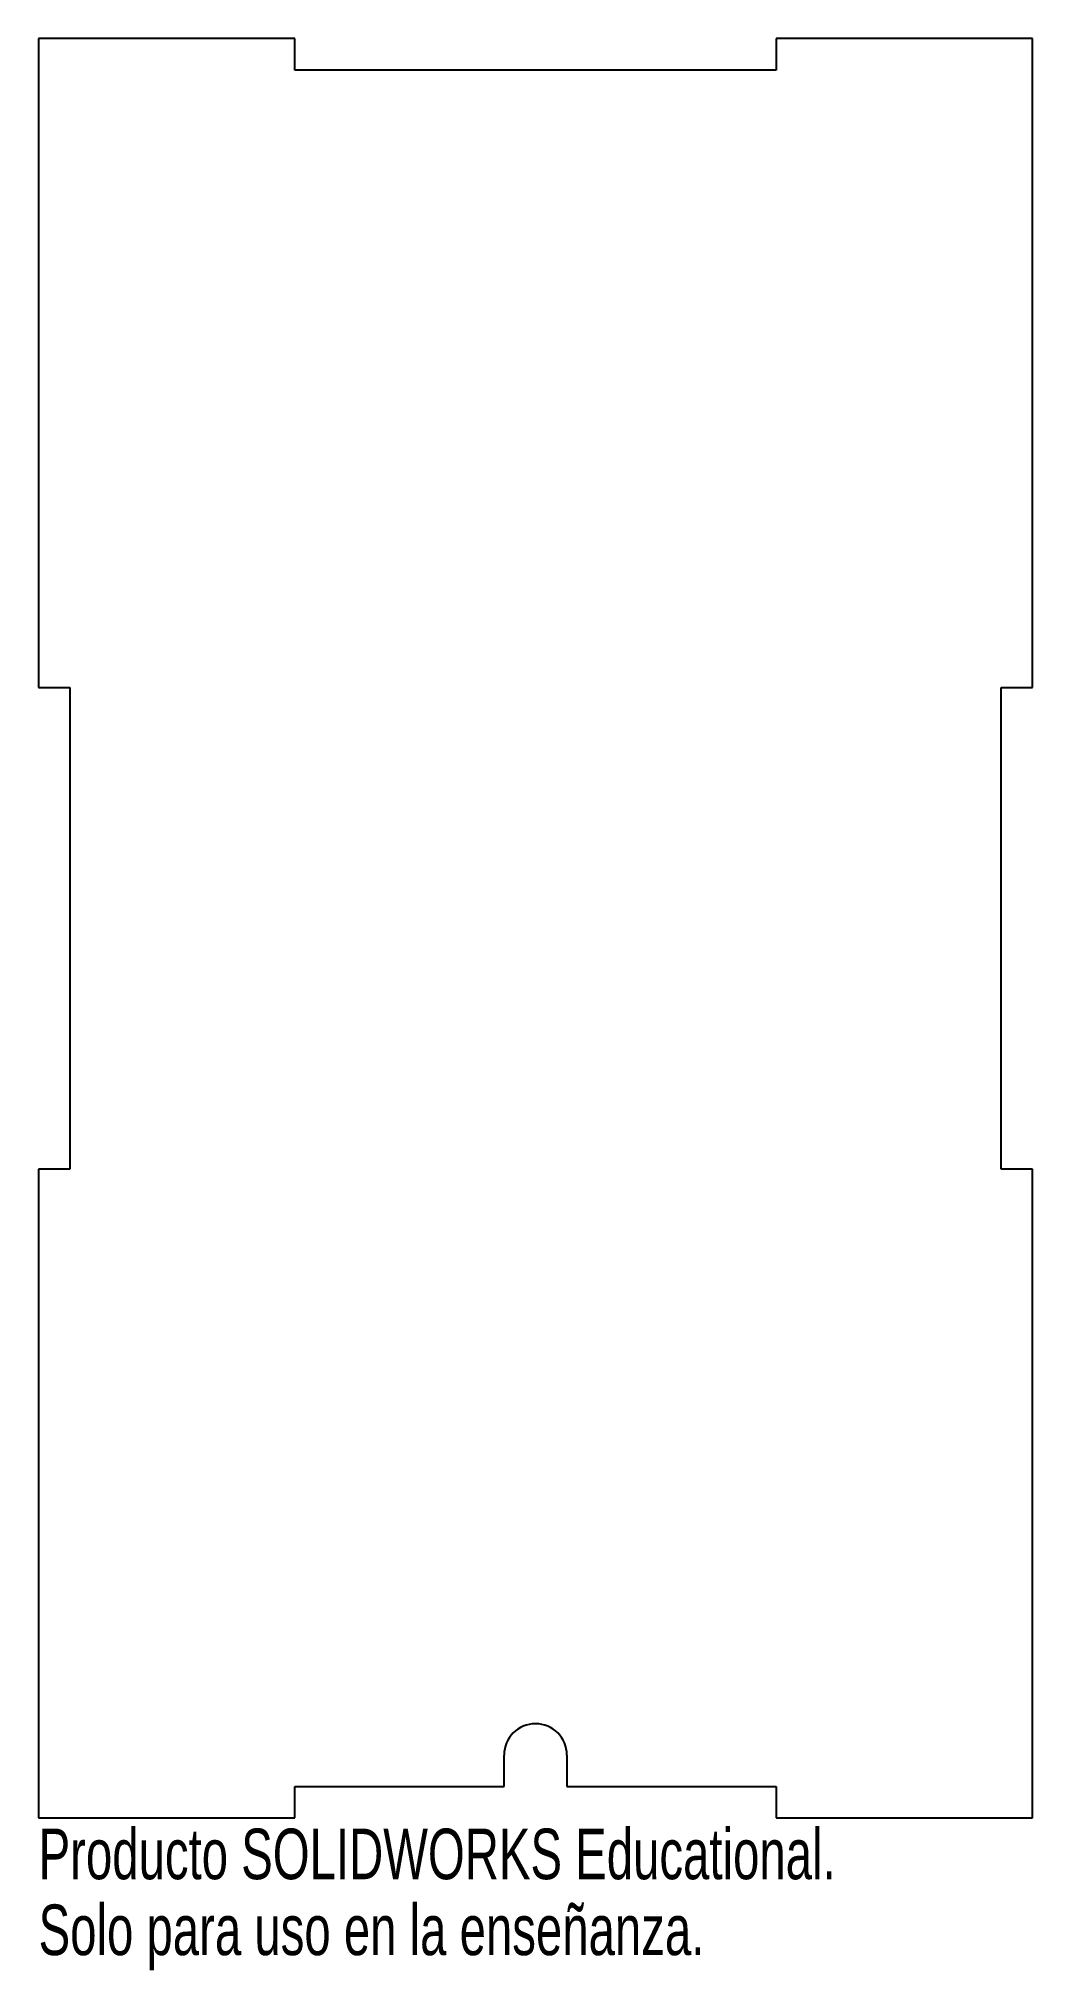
# Model space of a CAD drawing. Header units: millimetres. Extents: x 0 to 95, y -15 to 170.
import ezdxf

# ---------------------------------------------------------------- set-up
doc = ezdxf.new("R2010")
doc.units = ezdxf.units.MM
doc.styles.add('SLDTEXTSTYLE0', font='TXT', dxfattribs={"width": 0.7})

msp = doc.modelspace()

# ---------------------------------------------------------------- linework, layer by layer
at = {"color": 7, "linetype": 'Continuous', "lineweight": 25}
for p, q in [((0, 170), (0, 108)), ((24.5, 170), (0, 170)), ((24.5, 167), (24.5, 170)), ((95, 170), (70.5, 170)), ((70.5, 170), (70.5, 167)), ((95, 108), (95, 170)), ((70.5, 167), (24.5, 167)), ((0, 108), (3, 108)), ((3, 108), (3, 62)), ((92, 62), (92, 108)), ((92, 108), (95, 108)), ((3, 62), (0, 62)), ((0, 62), (0, 0)), ((95, 62), (92, 62)), ((95, 0), (95, 62)), ((44.5, 3), (44.5, 6)), ((50.5, 6), (50.5, 3)), ((24.5, 0), (24.5, 3)), ((24.5, 3), (44.5, 3)), ((50.5, 3), (70.5, 3)), ((70.5, 3), (70.5, 0)), ((0, 0), (24.5, 0)), ((70.5, 0), (95, 0))]:
    msp.add_line(p, q, dxfattribs=at)
msp.add_arc((47.5, 6), 3, 0, 180, dxfattribs=at)

# ---------------------------------------------------------------- texts
at = {"color": 7, "linetype": 'Continuous', "char_height": 4.8336, "attachment_point": 1, "style": 'SLDTEXTSTYLE0'}
for s, insert in [('Producto SOLIDWORKS Educational.', (0, -1.02)), ('Solo para uso en la enseñanza.', (0, -8.27))]:
    msp.add_mtext(s, dxfattribs=dict(at, insert=insert))

doc.saveas('drawing.dxf')
